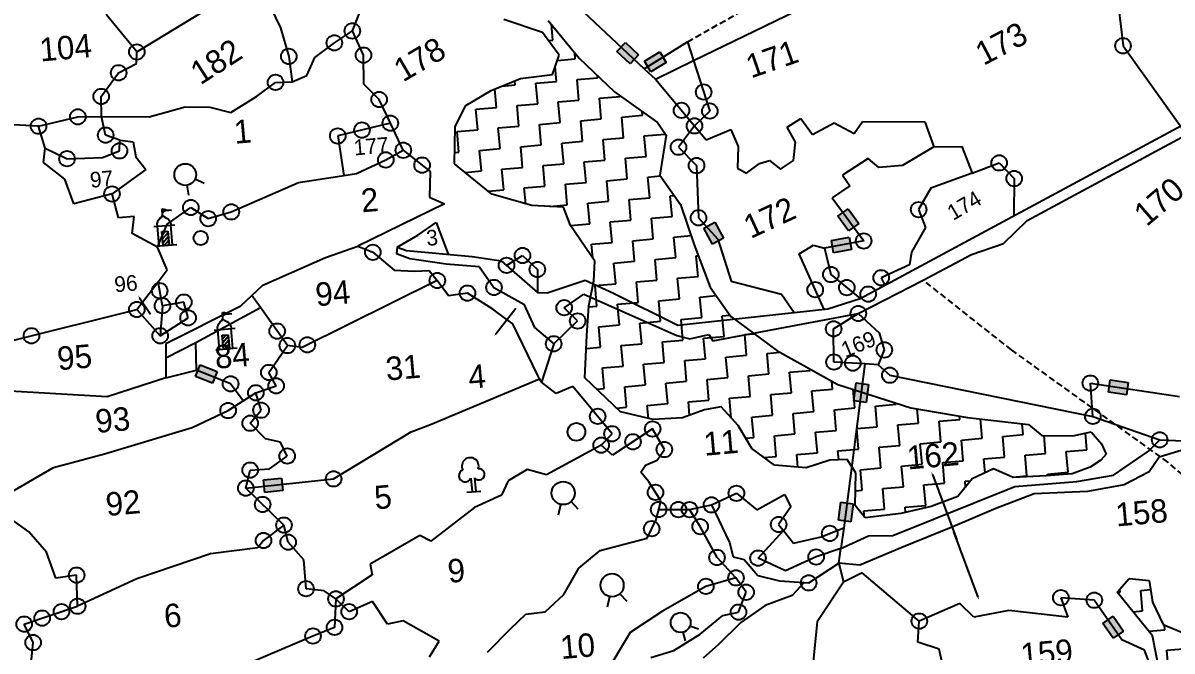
# Model space of a CAD drawing. Header units: metres. Extents: x 308560 to 311884, y 1910163 to 1912950.
# Drawn here: x 309306 to 310231, y 1911823 to 1912329 of the extents above; entities that cross this region are included whole.
import ezdxf

# ---------------------------------------------------------------- set-up
doc = ezdxf.new("R2010")
doc.units = ezdxf.units.M
doc.header["$MEASUREMENT"] = 0
doc.linetypes.add('DASHED', pattern=[0.75, 0.5, -0.25])
for name, color, linetype in [('LINE_FOOTPATH', 1, 'DASHED'), ('OFF', 1, 'Continuous'), ('POLY_HATCH', 12, 'Continuous'), ('POLY_PARCEL', 6, 'Continuous'), ('POLY_ROAD', 30, 'Continuous'), ('POLY_WATER', 4, 'Continuous'), ('TEXT_PARCEL', 7, 'Continuous')]:
    doc.layers.add(name, color=color, linetype=linetype)
doc.styles.add('TEXT_MAP', font='')
doc.styles.get('TEXT_MAP').set_extended_font_data('Kruti Dev 050')

msp = doc.modelspace()

# ---------------------------------------------------------------- hatches: boundary and pattern name
for points in [[(309794.76, 1912295.69), (309801.68, 1912303.04), (309791.06, 1912313.04), (309784.14, 1912305.69)], [(309823.98, 1912296.86), (309818.74, 1912305.48), (309806.28, 1912297.9), (309811.52, 1912289.28)], [(309970.68, 1912161.39), (309978.84, 1912167.33), (309970.26, 1912179.13), (309962.1, 1912173.19)], [(309861.07, 1912150.58), (309869.94, 1912155.39), (309863, 1912168.22), (309854.12, 1912163.41)], [(309973.02, 1912146.28), (309971.23, 1912156.21), (309956.87, 1912153.62), (309958.66, 1912143.69)], [(309458.5, 1912038.65), (309462.24, 1912048.02), (309448.7, 1912053.43), (309444.95, 1912044.05)], [(310194.33, 1912029.41), (310195.81, 1912039.39), (310181.38, 1912041.54), (310179.9, 1912031.55)], [(309974.94, 1912024.59), (309984.95, 1912023.31), (309986.79, 1912037.78), (309976.78, 1912039.06)], [(309515.19, 1911952.36), (309514.13, 1911962.39), (309499.62, 1911960.87), (309500.68, 1911950.83)], [(309962.49, 1911928.5), (309972.49, 1911927.15), (309974.45, 1911941.6), (309964.45, 1911942.96)], [(310183.72, 1911833.52), (310191.99, 1911839.3), (310183.63, 1911851.26), (310175.36, 1911845.48)]]:
    msp.add_hatch(color=256).paths.add_polyline_path(points)
at = {"linetype": 'Continuous'}
for points in [[(309420.25, 1912177.34), (309421.77, 1912177.73), (309423.49, 1912177.71), (309425.62, 1912177.98), (309421.21, 1912178.2), (309419.78, 1912178.84), (309418.05, 1912178.95), (309418.22, 1912176.46), (309418.52, 1912176.5)], [(309468.84, 1912094.01), (309470.35, 1912094.4), (309472.08, 1912094.38), (309474.2, 1912094.65), (309469.8, 1912094.87), (309468.36, 1912095.51), (309466.63, 1912095.62), (309466.81, 1912093.13), (309467.11, 1912093.17)]]:
    msp.add_hatch(color=256, dxfattribs=at).paths.add_polyline_path(points)

# ---------------------------------------------------------------- linework, layer by layer
for p, q in [((309784.14, 1912305.69), (309791.06, 1912313.04)), ((309791.06, 1912313.04), (309801.68, 1912303.04)), ((309794.76, 1912295.69), (309784.14, 1912305.69)), ((309801.68, 1912303.04), (309794.76, 1912295.69)), ((309806.28, 1912297.9), (309818.74, 1912305.48)), ((309818.74, 1912305.48), (309823.98, 1912296.86)), ((309811.52, 1912289.28), (309806.28, 1912297.9)), ((309823.98, 1912296.86), (309811.52, 1912289.28)), ((309439.67, 1912190.1), (309438.24, 1912197.98)), ((309451.88, 1912199.53), (309444.61, 1912202.91)), ((309962.1, 1912173.19), (309970.26, 1912179.13)), ((309970.26, 1912179.13), (309978.84, 1912167.33)), ((309970.68, 1912161.39), (309962.1, 1912173.19)), ((309854.12, 1912163.41), (309863, 1912168.22)), ((309861.07, 1912150.58), (309854.12, 1912163.41)), ((309863, 1912168.22), (309869.94, 1912155.39)), ((309978.84, 1912167.33), (309970.68, 1912161.39)), ((309869.94, 1912155.39), (309861.07, 1912150.58)), ((309956.87, 1912153.62), (309971.23, 1912156.21)), ((309958.66, 1912143.69), (309956.87, 1912153.62)), ((309971.23, 1912156.21), (309973.02, 1912146.28)), ((309973.02, 1912146.28), (309958.66, 1912143.69)), ((309444.95, 1912044.05), (309448.7, 1912053.43)), ((309448.7, 1912053.43), (309462.24, 1912048.02)), ((309458.5, 1912038.65), (309444.95, 1912044.05)), ((309462.24, 1912048.02), (309458.5, 1912038.65)), ((310179.9, 1912031.55), (310181.38, 1912041.54)), ((310181.38, 1912041.54), (310195.81, 1912039.39)), ((309974.94, 1912024.59), (309976.78, 1912039.06)), ((309976.78, 1912039.06), (309986.79, 1912037.78)), ((309986.79, 1912037.78), (309984.95, 1912023.31)), ((310194.33, 1912029.41), (310179.9, 1912031.55)), ((310195.81, 1912039.39), (310194.33, 1912029.41)), ((309984.95, 1912023.31), (309974.94, 1912024.59)), ((309499.62, 1911960.87), (309514.13, 1911962.39)), ((309500.68, 1911950.83), (309499.62, 1911960.87)), ((309514.13, 1911962.39), (309515.19, 1911952.36)), ((309666.58, 1911962.38), (309667.55, 1911951.29)), ((309669.52, 1911962.68), (309670.5, 1911951.55)), ((309515.19, 1911952.36), (309500.68, 1911950.83)), ((309663.38, 1911950.92), (309674.68, 1911951.92)), ((309737.29, 1911932.89), (309739.04, 1911941.23)), ((309753.11, 1911937.28), (309747.31, 1911943.53)), ((309962.49, 1911928.5), (309964.45, 1911942.96)), ((309964.45, 1911942.96), (309974.45, 1911941.6)), ((309974.45, 1911941.6), (309972.49, 1911927.15)), ((309972.49, 1911927.15), (309962.49, 1911928.5)), ((309776.63, 1911858.69), (309778.39, 1911867.03)), ((309792.46, 1911863.08), (309786.66, 1911869.33)), ((310175.36, 1911845.48), (310183.63, 1911851.26)), ((310183.63, 1911851.26), (310191.99, 1911839.3)), ((309839.36, 1911831.3), (309837.51, 1911838.37)), ((309849.82, 1911840.73), (309842.97, 1911843.3)), ((310183.72, 1911833.52), (310175.36, 1911845.48)), ((310191.99, 1911839.3), (310183.72, 1911833.52))]:
    msp.add_line(p, q)
for p, q in [((309418.42, 1912173.74), (309418.05, 1912178.95)), ((309418.05, 1912178.95), (309419.78, 1912178.84)), ((309419.78, 1912178.84), (309421.21, 1912178.2)), ((309414.11, 1912167), (309414.82, 1912169.64)), ((309414.82, 1912169.64), (309416.3, 1912171.41)), ((309416.3, 1912171.41), (309417.68, 1912172.39)), ((309417.68, 1912172.39), (309418.42, 1912173.74)), ((309418.52, 1912176.5), (309418.22, 1912176.46)), ((309418.42, 1912173.74), (309419.53, 1912172.89)), ((309420.25, 1912177.34), (309418.52, 1912176.5)), ((309419.53, 1912172.89), (309421.62, 1912171.62)), ((309421.77, 1912177.73), (309420.25, 1912177.34)), ((309421.21, 1912178.2), (309425.62, 1912177.98)), ((309421.62, 1912171.62), (309422.79, 1912171.03)), ((309423.49, 1912177.71), (309421.77, 1912177.73)), ((309422.79, 1912171.03), (309423.84, 1912169.84)), ((309425.62, 1912177.98), (309423.49, 1912177.71)), ((309423.84, 1912169.84), (309424.67, 1912168.28)), ((309411.29, 1912164.74), (309428.37, 1912166.25)), ((309414.28, 1912165.01), (309414.11, 1912167)), ((309415.68, 1912149.15), (309414.28, 1912165.01)), ((309417.85, 1912160.68), (309422.71, 1912161.11)), ((309418.84, 1912149.43), (309417.85, 1912160.68)), ((309418.09, 1912157.87), (309420.66, 1912160.93)), ((309422.71, 1912161.11), (309423.7, 1912149.85)), ((309424.67, 1912168.28), (309425.04, 1912165.95)), ((309426.44, 1912150.1), (309425.04, 1912165.95)), ((309418.37, 1912154.79), (309422.8, 1912160.08)), ((309418.64, 1912151.71), (309423.08, 1912157)), ((309419.64, 1912149.5), (309423.35, 1912153.92)), ((309412.69, 1912148.89), (309429.94, 1912150.4)), ((309422.72, 1912149.77), (309423.62, 1912150.84)), ((309467, 1912090.41), (309466.63, 1912095.62)), ((309466.63, 1912095.62), (309468.36, 1912095.51)), ((309468.36, 1912095.51), (309469.8, 1912094.87)), ((309462.69, 1912083.67), (309463.41, 1912086.31)), ((309463.41, 1912086.31), (309464.89, 1912088.07)), ((309464.89, 1912088.07), (309466.26, 1912089.06)), ((309466.26, 1912089.06), (309467, 1912090.41)), ((309467.11, 1912093.17), (309466.81, 1912093.13)), ((309467, 1912090.41), (309468.11, 1912089.56)), ((309468.84, 1912094.01), (309467.11, 1912093.17)), ((309468.11, 1912089.56), (309470.2, 1912088.29)), ((309470.35, 1912094.4), (309468.84, 1912094.01)), ((309469.8, 1912094.87), (309474.2, 1912094.65)), ((309470.2, 1912088.29), (309471.37, 1912087.7)), ((309472.08, 1912094.38), (309470.35, 1912094.4)), ((309471.37, 1912087.7), (309472.42, 1912086.5)), ((309474.2, 1912094.65), (309472.08, 1912094.38)), ((309472.42, 1912086.5), (309473.25, 1912084.94)), ((309459.88, 1912081.41), (309476.96, 1912082.92)), ((309462.87, 1912081.68), (309462.69, 1912083.67)), ((309464.26, 1912065.82), (309462.87, 1912081.68)), ((309466.43, 1912077.35), (309471.3, 1912077.78)), ((309467.42, 1912066.1), (309466.43, 1912077.35)), ((309466.68, 1912074.54), (309469.25, 1912077.6)), ((309471.3, 1912077.78), (309472.29, 1912066.52)), ((309473.25, 1912084.94), (309473.63, 1912082.62)), ((309475.02, 1912066.76), (309473.63, 1912082.62)), ((309466.95, 1912071.46), (309471.39, 1912076.75)), ((309467.22, 1912068.37), (309471.66, 1912073.67)), ((309468.23, 1912066.17), (309471.93, 1912070.59)), ((309461.28, 1912065.55), (309478.52, 1912067.07)), ((309471.31, 1912066.44), (309472.2, 1912067.51))]:
    msp.add_line(p, q, dxfattribs=at)
for points in [[(309399.95, 1912107.32), (309408.61, 1912094.3)], [(309686.67, 1912078.41), (309702.81, 1912099.24)], [(310038.15, 1911965.28), (310057.74, 1911912.77)], [(310075.01, 1911866.51), (310055.42, 1911919.01)]]:
    msp.add_lwpolyline(points)
for centre, radius in [((309571.19, 1912322.23), 6.24), ((309556.74, 1912312.64), 6.24), ((309397.69, 1912305.32), 6.24), ((309580.18, 1912302.74), 6.24), ((310191.64, 1912310.26), 6.24), ((309520.03, 1912301.72), 6.24), ((309383.03, 1912288.53), 6.24), ((309509.38, 1912280.8), 6.24), ((309369.02, 1912269.5), 6.24), ((309592.76, 1912267.05), 6.24), ((309854.07, 1912273.02), 6.24), ((309836.19, 1912258.28), 6.24), ((309858.98, 1912257.76), 6.24), ((309350.21, 1912253.1), 6.24), ((309601.83, 1912247.98), 6.24), ((309318.59, 1912245.56), 6.24), ((309372.57, 1912238.38), 6.24), ((309559.45, 1912237.71), 6.24), ((309578.93, 1912242.43), 6.24), ((309846.64, 1912245.79), 6.24), ((309833.82, 1912228.64), 6.24), ((309341.5, 1912219.38), 6.24), ((309383.74, 1912225.68), 6.24), ((309612.2, 1912226.19), 6.24), ((309598.11, 1912218.42), 6.24), ((309627.35, 1912214.24), 6.24), ((309848.33, 1912213.89), 6.24), ((310091.93, 1912216.02), 6.24), ((309436.67, 1912206.59), 8.76), ((310104.06, 1912203.42), 6.24), ((309377.76, 1912191.02), 6.24), ((309441.12, 1912180.12), 6.24), ((309473.71, 1912176.6), 6.24), ((310027.13, 1912178.43), 6.24), ((309455.15, 1912171.17), 6.24), ((309849.91, 1912171.85), 6.24), ((309449.14, 1912155.55), 5.74), ((309982.89, 1912153.18), 6.24), ((309587.69, 1912144.08), 6.24), ((309708.21, 1912141.51), 6.24), ((309695.36, 1912133.58), 6.24), ((309720.17, 1912130.23), 6.24), ((309639.58, 1912121.38), 6.24), ((309956.47, 1912126.15), 6.24), ((309996.97, 1912123.58), 6.24), ((309416.07, 1912113.15), 6.24), ((309663.85, 1912111.24), 6.24), ((309685.2, 1912115.77), 6.24), ((309943.87, 1912114), 6.24), ((309969.25, 1912115.68), 6.24), ((309986.53, 1912110.4), 6.24), ((309418.3, 1912101.09), 6.24), ((309435.56, 1912103.98), 6.24), ((309741.73, 1912099.51), 6.24), ((309397.67, 1912098.05), 6.24), ((309438.96, 1912091.35), 6.24), ((309978.54, 1912094.81), 6.24), ((309510.63, 1912080.64), 6.24), ((309752.59, 1912088.82), 6.24), ((309958.66, 1912082.48), 6.24), ((309312.83, 1912076.9), 6.24), ((309416.47, 1912076.9), 6.24), ((309518.87, 1912069.05), 6.24), ((309534.94, 1912069.62), 6.24), ((309733.32, 1912070.44), 6.24), ((309999.49, 1912065.51), 6.24), ((309958.92, 1912055.79), 6.24), ((309974.14, 1912054.86), 6.24), ((309503.95, 1912047.38), 6.24), ((310003.92, 1912045.16), 6.24), ((309473.17, 1912038.22), 6.24), ((309509.85, 1912036.63), 6.24), ((310165.39, 1912038.82), 6.24), ((309493.51, 1912031.04), 6.24), ((309471.16, 1912016.7), 6.24), ((309497.72, 1912016.99), 6.24), ((309488.94, 1912006.53), 6.24), ((309768.72, 1912012.05), 6.24), ((310167.38, 1912012.03), 6.24), ((309751.59, 1911999.59), 7.13), ((309780.29, 1911998.02), 6.24), ((309812.96, 1912001.88), 6.24), ((309771.52, 1911988.87), 6.24), ((309797.11, 1911991.59), 6.24), ((310221.21, 1911993.15), 6.24), ((309518.78, 1911980.1), 6.24), ((309822.43, 1911985.35), 6.24), ((309488.9, 1911968.78), 6.24), ((309556.11, 1911961.74), 6.24), ((309485.39, 1911954.3), 6.24), ((309740.96, 1911950.35), 9.32), ((309815.22, 1911950.88), 6.24), ((309880.4, 1911950.15), 6.24), ((309498.96, 1911941.17), 6.24), ((309817.82, 1911937.11), 6.24), ((309833.71, 1911937.02), 6.24), ((309842.67, 1911936.97), 6.24), ((309860.3, 1911940.8), 6.24), ((309516.15, 1911924.53), 6.24), ((309851.21, 1911923.32), 6.24), ((309914.37, 1911925.03), 6.24), ((309812.18, 1911921.66), 6.24), ((309955.54, 1911917.85), 6.24), ((309499.7, 1911912.16), 6.24), ((309519.54, 1911910.8), 6.24), ((309864.78, 1911898.5), 6.24), ((309897.83, 1911897.95), 6.24), ((309944.59, 1911898.92), 6.24), ((309349.2, 1911884.29), 6.24), ((309780.31, 1911876.16), 9.32), ((309880.02, 1911882.04), 6.24), ((309938.59, 1911878.04), 6.24), ((309533.92, 1911873.33), 6.24), ((309855.83, 1911875.21), 6.24), ((309888.25, 1911870.5), 6.24), ((309350.02, 1911859.26), 6.24), ((309558, 1911865.17), 6.24), ((310141.62, 1911866.14), 6.24), ((310168.5, 1911864.09), 6.24), ((309321.45, 1911849.67), 6.24), ((309337.05, 1911854.91), 6.24), ((309568.61, 1911854.84), 6.24), ((309882.12, 1911854.49), 6.24), ((309307.04, 1911844.84), 6.24), ((309556.85, 1911842.25), 6.24), ((309835.49, 1911846.11), 7.99), ((310027.63, 1911847.27), 6.24), ((309539.5, 1911835.25), 6.24), ((309314.19, 1911830.02), 6.24)]:
    msp.add_circle(centre, radius)
for centre, radius, start, end in [((309666.15, 1911972.06), 6.76, 340.60344, 207.12064), ((309661.97, 1911964.33), 5, 111.52296, 337.05408), ((309673.16, 1911965.35), 4.51, 216.32109, 98.10735)]:
    msp.add_arc(centre, radius, start, end)
for points in [[(309399.6, 1912107.09), (309398.56, 1912109.4), (309400.29, 1912107.55)], [(309687, 1912078.15), (309685.14, 1912076.43), (309686.34, 1912078.67)], [(310037.76, 1911965.13), (310037.28, 1911967.62), (310038.54, 1911965.42)], [(310075.4, 1911866.65), (310075.88, 1911864.16), (310074.62, 1911866.36)]]:
    msp.add_solid(points)
at = {"layer": 'LINE_FOOTPATH', "ltscale": 10}
for p, q in [((309841.02, 1912313.52), (309912.12, 1912353.58)), ((310101.78, 1912065.62), (310030.86, 1912121.62)), ((310227.83, 1911975.15), (310101.78, 1912065.62)), ((310273.97, 1911935.89), (310227.83, 1911975.15))]:
    msp.add_line(p, q, dxfattribs=at)
at = {"layer": 'OFF'}
msp.add_line((309397.69, 1912305.32), (309480.05, 1912355.51), dxfattribs=at)
at = {"layer": 'POLY_HATCH'}
for p, q in [((309724.21, 1912320.94), (309693.29, 1912331.42)), ((309728.94, 1912330.74), (309753.8, 1912300.41)), ((309737.64, 1912302.66), (309724.21, 1912320.94)), ((309732.21, 1912287.29), (309737.64, 1912302.66)), ((309753.8, 1912300.41), (309782.16, 1912273.2)), ((309683.01, 1912274.16), (309706.69, 1912284)), ((309706.69, 1912284), (309732.21, 1912287.29)), ((309662.46, 1912262.09), (309683.01, 1912274.16)), ((309782.16, 1912273.2), (309816.92, 1912248.45)), ((309654.08, 1912245.22), (309662.46, 1912262.09)), ((309653.57, 1912215.22), (309654.08, 1912245.22)), ((309816.92, 1912248.45), (309823.96, 1912238.23)), ((309823.96, 1912238.23), (309818.75, 1912206.19)), ((309683.63, 1912190.84), (309653.57, 1912215.22)), ((309818.75, 1912206.19), (309835.46, 1912182.67)), ((309715.69, 1912181.72), (309683.63, 1912190.84)), ((309741.2, 1912180.4), (309715.69, 1912181.72)), ((309746.91, 1912165.61), (309741.2, 1912180.4)), ((309835.46, 1912182.67), (309846.35, 1912150.16)), ((309766.43, 1912136.95), (309746.91, 1912165.61)), ((309846.35, 1912150.16), (309859.27, 1912115.95)), ((309765.6, 1912121.11), (309766.43, 1912136.95)), ((309761.7, 1912100.97), (309765.6, 1912121.11)), ((309859.27, 1912115.95), (309875.98, 1912092.43)), ((309760.01, 1912077.25), (309761.7, 1912100.97)), ((309875.98, 1912092.43), (309912.86, 1912065.04)), ((309758.29, 1912043.16), (309760.01, 1912077.25)), ((309912.86, 1912065.04), (309962, 1912037.78)), ((309786.96, 1912015.78), (309758.29, 1912043.16)), ((309962, 1912037.78), (310020.8, 1912018.91)), ((309813.32, 1912009.51), (309786.96, 1912015.78)), ((309854.6, 1912017.34), (309836.9, 1912010.96)), ((309868, 1912019.82), (309854.6, 1912017.34)), ((309881.74, 1912004.64), (309868, 1912019.82)), ((310020.8, 1912018.91), (310066.34, 1912011.14)), ((309836.9, 1912010.96), (309813.32, 1912009.51)), ((309892.81, 1911986.13), (309881.74, 1912004.64)), ((310066.34, 1912011.14), (310115.46, 1912005.56)), ((310115.46, 1912005.56), (310126.16, 1911996.6)), ((310126.16, 1911996.6), (310151.2, 1911996.45)), ((310151.2, 1911996.45), (310166.04, 1911999.51)), ((310166.04, 1911999.51), (310174.44, 1911989.87)), ((309910.97, 1911972.86), (309892.81, 1911986.13)), ((310174.44, 1911989.87), (310178, 1911981.7)), ((309955.53, 1911976.78), (309936.55, 1911970.71)), ((309969.54, 1911977.38), (309955.53, 1911976.78)), ((309976.59, 1911966.48), (309969.54, 1911977.38)), ((310173.77, 1911976.71), (310165.24, 1911971.14)), ((310178, 1911981.7), (310173.77, 1911976.71)), ((309936.55, 1911970.71), (309910.97, 1911972.86)), ((309976.06, 1911940.43), (309976.59, 1911966.48)), ((310087.31, 1911969.73), (310070.17, 1911961.73)), ((310103.22, 1911962.96), (310087.31, 1911969.73)), ((310165.24, 1911971.14), (310150.81, 1911965.89)), ((310070.17, 1911961.73), (310058.62, 1911947.51)), ((310129.76, 1911964.25), (310103.22, 1911962.96)), ((310150.81, 1911965.89), (310129.76, 1911964.25)), ((310058.62, 1911947.51), (310037.29, 1911939.56)), ((309983.97, 1911930.26), (309976.06, 1911940.43)), ((310037.29, 1911939.56), (310012.82, 1911933.85)), ((310012.82, 1911933.85), (309983.97, 1911930.26)), ((310186.91, 1911870.54), (310196.62, 1911881.53)), ((310196.62, 1911881.53), (310212.64, 1911880.08)), ((310212.64, 1911880.08), (310215.5, 1911862.39)), ((310215.42, 1911835.5), (310186.91, 1911870.54)), ((310215.5, 1911862.39), (310224.09, 1911844.68)), ((310224.09, 1911844.68), (310242.77, 1911836.71)), ((310222.22, 1911801.21), (310215.42, 1911835.5))]:
    msp.add_line(p, q, dxfattribs=at)
at = {"layer": 'POLY_HATCH', "linetype": 'Continuous', "ltscale": 10}
for p, q in [((309732.6, 1912314.8), (309731.47, 1912327.65)), ((309728.96, 1912314.48), (309732.6, 1912314.8)), ((309736.14, 1912298.41), (309750.64, 1912299.68)), ((309750.64, 1912299.68), (309750.19, 1912304.81)), ((309735.52, 1912281.65), (309734.46, 1912293.67)), ((309702.37, 1912278.73), (309702.07, 1912282.08)), ((309718.95, 1912280.19), (309735.52, 1912281.65)), ((309752.1, 1912283.11), (309768.67, 1912284.57)), ((309753.56, 1912266.53), (309752.1, 1912283.11)), ((309768.67, 1912284.57), (309768.52, 1912286.28)), ((309687.25, 1912260.69), (309685.96, 1912275.39)), ((309691.76, 1912277.8), (309702.37, 1912278.73)), ((309720.4, 1912263.61), (309718.95, 1912280.19)), ((309703.83, 1912262.15), (309720.4, 1912263.61)), ((309705.29, 1912245.58), (309703.83, 1912262.15)), ((309736.98, 1912265.07), (309753.56, 1912266.53)), ((309738.44, 1912248.5), (309736.98, 1912265.07)), ((309770.13, 1912267.99), (309786.71, 1912269.45)), ((309771.59, 1912251.41), (309770.13, 1912267.99)), ((309786.71, 1912269.45), (309786.66, 1912270)), ((309670.68, 1912259.24), (309687.25, 1912260.69)), ((309672.14, 1912242.66), (309670.68, 1912259.24)), ((309788.17, 1912252.87), (309804.74, 1912254.33)), ((309789.63, 1912236.3), (309788.17, 1912252.87)), ((309804.74, 1912254.33), (309804.48, 1912257.31)), ((309688.71, 1912244.12), (309705.29, 1912245.58)), ((309690.17, 1912227.54), (309688.71, 1912244.12)), ((309721.86, 1912247.04), (309738.44, 1912248.5)), ((309723.32, 1912230.46), (309721.86, 1912247.04)), ((309755.02, 1912249.95), (309771.59, 1912251.41)), ((309756.47, 1912233.38), (309755.02, 1912249.95)), ((309655.56, 1912241.2), (309672.14, 1912242.66)), ((309657.02, 1912224.62), (309655.56, 1912241.2)), ((309773.05, 1912234.84), (309789.63, 1912236.3)), ((309774.51, 1912218.26), (309773.05, 1912234.84)), ((309806.2, 1912237.76), (309822.78, 1912239.21)), ((309807.66, 1912221.18), (309806.2, 1912237.76)), ((309822.78, 1912239.21), (309822.71, 1912240.05)), ((309673.59, 1912226.08), (309690.17, 1912227.54)), ((309675.05, 1912209.51), (309673.59, 1912226.08)), ((309706.75, 1912229), (309723.32, 1912230.46)), ((309708.21, 1912212.43), (309706.75, 1912229)), ((309739.9, 1912231.92), (309756.47, 1912233.38)), ((309741.36, 1912215.34), (309739.9, 1912231.92)), ((309653.73, 1912224.33), (309657.02, 1912224.62)), ((309757.93, 1912216.8), (309774.51, 1912218.26)), ((309759.39, 1912200.23), (309757.93, 1912216.8)), ((309791.09, 1912219.72), (309807.66, 1912221.18)), ((309792.54, 1912203.14), (309791.09, 1912219.72)), ((309662.02, 1912208.36), (309675.05, 1912209.51)), ((309691.63, 1912210.97), (309708.21, 1912212.43)), ((309693.09, 1912194.39), (309691.63, 1912210.97)), ((309724.78, 1912213.88), (309741.36, 1912215.34)), ((309726.24, 1912197.31), (309724.78, 1912213.88)), ((309709.66, 1912195.85), (309726.24, 1912197.31)), ((309742.82, 1912198.77), (309759.39, 1912200.23)), ((309744.28, 1912182.19), (309742.82, 1912198.77)), ((309775.97, 1912201.69), (309792.54, 1912203.14)), ((309777.43, 1912185.11), (309775.97, 1912201.69)), ((309809.12, 1912204.6), (309819.24, 1912205.49)), ((309810.58, 1912188.03), (309809.12, 1912204.6)), ((309680.6, 1912193.29), (309693.09, 1912194.39)), ((309710.79, 1912183.11), (309709.66, 1912195.85)), ((309794, 1912186.57), (309810.58, 1912188.03)), ((309827.16, 1912189.49), (309830.41, 1912189.77)), ((309828.61, 1912172.91), (309827.16, 1912189.49)), ((309730.31, 1912180.96), (309744.28, 1912182.19)), ((309760.85, 1912183.65), (309777.43, 1912185.11)), ((309762.31, 1912167.07), (309760.85, 1912183.65)), ((309795.46, 1912169.99), (309794, 1912186.57)), ((309778.89, 1912168.53), (309795.46, 1912169.99)), ((309812.04, 1912171.45), (309828.61, 1912172.91)), ((309813.5, 1912154.87), (309812.04, 1912171.45)), ((309746.87, 1912165.72), (309762.31, 1912167.07)), ((309780.35, 1912151.96), (309778.89, 1912168.53)), ((309763.77, 1912150.5), (309780.35, 1912151.96)), ((309796.92, 1912153.42), (309813.5, 1912154.87)), ((309798.38, 1912136.84), (309796.92, 1912153.42)), ((309830.07, 1912156.33), (309843.87, 1912157.55)), ((309831.53, 1912139.76), (309830.07, 1912156.33)), ((309764.74, 1912139.42), (309763.77, 1912150.5)), ((309781.8, 1912135.38), (309798.38, 1912136.84)), ((309783.26, 1912118.8), (309781.8, 1912135.38)), ((309814.96, 1912138.3), (309831.53, 1912139.76)), ((309816.42, 1912121.72), (309814.96, 1912138.3)), ((309848.11, 1912141.22), (309849.67, 1912141.35)), ((309849.57, 1912124.64), (309848.11, 1912141.22)), ((309832.99, 1912123.18), (309849.57, 1912124.64)), ((309766.69, 1912117.35), (309783.26, 1912118.8)), ((309768.15, 1912100.77), (309766.69, 1912117.35)), ((309799.84, 1912120.26), (309816.42, 1912121.72)), ((309801.3, 1912103.69), (309799.84, 1912120.26)), ((309834.45, 1912106.61), (309832.99, 1912123.18)), ((309817.87, 1912105.15), (309834.45, 1912106.61)), ((309819.33, 1912088.57), (309817.87, 1912105.15)), ((309851.03, 1912108.06), (309864.06, 1912109.21)), ((309852.49, 1912091.49), (309851.03, 1912108.06)), ((309761.65, 1912100.2), (309768.15, 1912100.77)), ((309784.72, 1912102.23), (309801.3, 1912103.69)), ((309786.18, 1912085.65), (309784.72, 1912102.23)), ((309802.76, 1912087.11), (309819.33, 1912088.57)), ((309804.22, 1912070.54), (309802.76, 1912087.11)), ((309835.91, 1912090.03), (309852.49, 1912091.49)), ((309837.37, 1912073.45), (309835.91, 1912090.03)), ((309869.06, 1912092.95), (309875.23, 1912093.49)), ((309870.52, 1912076.37), (309869.06, 1912092.95)), ((309769.61, 1912084.19), (309786.18, 1912085.65)), ((309771.06, 1912067.62), (309769.61, 1912084.19)), ((309887.1, 1912077.83), (309894.73, 1912078.5)), ((309888.56, 1912061.25), (309887.1, 1912077.83)), ((309787.64, 1912069.08), (309804.22, 1912070.54)), ((309789.1, 1912052.5), (309787.64, 1912069.08)), ((309820.79, 1912071.99), (309837.37, 1912073.45)), ((309822.25, 1912055.42), (309820.79, 1912071.99)), ((309853.94, 1912074.91), (309870.52, 1912076.37)), ((309855.4, 1912058.34), (309853.94, 1912074.91)), ((309759.48, 1912066.6), (309771.06, 1912067.62)), ((309871.98, 1912059.8), (309888.56, 1912061.25)), ((309873.44, 1912043.22), (309871.98, 1912059.8)), ((309905.13, 1912062.71), (309915.42, 1912063.62)), ((309906.59, 1912046.14), (309905.13, 1912062.71)), ((309772.52, 1912051.04), (309789.1, 1912052.5)), ((309773.98, 1912034.47), (309772.52, 1912051.04)), ((309805.68, 1912053.96), (309822.25, 1912055.42)), ((309807.13, 1912037.38), (309805.68, 1912053.96)), ((309838.83, 1912056.88), (309855.4, 1912058.34)), ((309840.29, 1912040.3), (309838.83, 1912056.88)), ((309939.74, 1912049.05), (309939.64, 1912050.18)), ((309823.71, 1912038.84), (309840.29, 1912040.3)), ((309856.86, 1912041.76), (309873.44, 1912043.22)), ((309858.32, 1912025.18), (309856.86, 1912041.76)), ((309890.01, 1912044.68), (309906.59, 1912046.14)), ((309891.47, 1912028.1), (309890.01, 1912044.68)), ((309923.17, 1912047.6), (309939.74, 1912049.05)), ((309924.63, 1912031.02), (309923.17, 1912047.6)), ((309957.78, 1912033.94), (309957.21, 1912040.44)), ((309767.95, 1912033.93), (309773.98, 1912034.47)), ((309790.56, 1912035.92), (309807.13, 1912037.38)), ((309792.02, 1912019.35), (309790.56, 1912035.92)), ((309825.17, 1912022.27), (309823.71, 1912038.84)), ((309908.05, 1912029.56), (309924.63, 1912031.02)), ((309941.2, 1912032.48), (309957.78, 1912033.94)), ((309942.66, 1912015.9), (309941.2, 1912032.48)), ((309975.81, 1912018.82), (309974.5, 1912033.77)), ((309808.59, 1912020.81), (309825.17, 1912022.27)), ((309841.75, 1912023.73), (309858.32, 1912025.18)), ((309842.69, 1912013.04), (309841.75, 1912023.73)), ((309874.9, 1912026.64), (309891.47, 1912028.1)), ((309876.31, 1912010.64), (309874.9, 1912026.64)), ((309909.51, 1912012.98), (309908.05, 1912029.56)), ((309992.39, 1912020.28), (310008.97, 1912021.74)), ((310008.97, 1912021.74), (310008.88, 1912022.74)), ((309783.96, 1912018.64), (309792.02, 1912019.35)), ((309809.51, 1912010.42), (309808.59, 1912020.81)), ((309892.93, 1912011.53), (309909.51, 1912012.98)), ((309926.08, 1912014.44), (309942.66, 1912015.9)), ((309927.54, 1911997.87), (309926.08, 1912014.44)), ((309959.24, 1912017.36), (309975.81, 1912018.82)), ((309960.7, 1912000.79), (309959.24, 1912017.36)), ((309993.85, 1912003.7), (309992.39, 1912020.28)), ((310027, 1912006.62), (310026, 1912018.03)), ((310060.15, 1912009.54), (310059.92, 1912012.23)), ((309894.39, 1911994.95), (309892.93, 1912011.53)), ((309977.27, 1912002.24), (309993.85, 1912003.7)), ((310010.42, 1912005.16), (310027, 1912006.62)), ((310011.88, 1911988.59), (310010.42, 1912005.16)), ((310043.58, 1912008.08), (310060.15, 1912009.54)), ((310045.04, 1911991.5), (310043.58, 1912008.08)), ((310078.19, 1911994.42), (310076.82, 1912009.95)), ((310111.34, 1911997.34), (310110.57, 1912006.12)), ((309887.88, 1911994.38), (309894.39, 1911994.95)), ((309910.97, 1911996.41), (309927.54, 1911997.87)), ((309912.43, 1911979.83), (309910.97, 1911996.41)), ((309944.12, 1911999.33), (309960.7, 1912000.79)), ((309945.58, 1911982.75), (309944.12, 1911999.33)), ((309978.73, 1911985.67), (309977.27, 1912002.24)), ((310061.61, 1911992.96), (310078.19, 1911994.42)), ((310094.76, 1911995.88), (310111.34, 1911997.34)), ((310096.22, 1911979.31), (310094.76, 1911995.88)), ((310129.37, 1911982.22), (310128.11, 1911996.59)), ((310162.53, 1911985.14), (310161.35, 1911998.54)), ((309962.15, 1911984.21), (309978.73, 1911985.67)), ((309995.31, 1911987.13), (310011.88, 1911988.59)), ((309996.77, 1911970.55), (309995.31, 1911987.13)), ((310028.46, 1911990.05), (310045.04, 1911991.5)), ((310029.92, 1911973.47), (310028.46, 1911990.05)), ((310063.07, 1911976.39), (310061.61, 1911992.96)), ((310145.95, 1911983.68), (310162.53, 1911985.14)), ((309902.61, 1911978.97), (309912.43, 1911979.83)), ((309929, 1911981.29), (309945.58, 1911982.75)), ((309929.88, 1911971.27), (309929, 1911981.29)), ((309962.78, 1911977.09), (309962.15, 1911984.21)), ((310046.49, 1911974.93), (310063.07, 1911976.39)), ((310079.65, 1911977.85), (310096.22, 1911979.31)), ((310080.64, 1911966.62), (310079.65, 1911977.85)), ((310112.8, 1911980.76), (310129.37, 1911982.22)), ((310114.26, 1911964.19), (310112.8, 1911980.76)), ((310147.41, 1911967.11), (310145.95, 1911983.68)), ((309980.19, 1911969.09), (309996.77, 1911970.55)), ((309981.65, 1911952.52), (309980.19, 1911969.09)), ((310013.34, 1911972.01), (310029.92, 1911973.47)), ((310014.8, 1911955.43), (310013.34, 1911972.01)), ((310047.95, 1911958.35), (310046.49, 1911974.93)), ((310130.83, 1911965.65), (310147.41, 1911967.11)), ((310031.38, 1911956.89), (310047.95, 1911958.35)), ((310032.84, 1911940.32), (310031.38, 1911956.89)), ((310064.53, 1911959.81), (310068.93, 1911960.2)), ((310064.93, 1911955.27), (310064.53, 1911959.81)), ((310102.72, 1911963.17), (310114.26, 1911964.19)), ((310130.95, 1911964.34), (310130.83, 1911965.65)), ((309976.29, 1911952.05), (309981.65, 1911952.52)), ((309998.23, 1911953.98), (310014.8, 1911955.43)), ((309999.68, 1911937.4), (309998.23, 1911953.98)), ((310016.26, 1911938.86), (310032.84, 1911940.32)), ((310016.62, 1911934.73), (310016.26, 1911938.86)), ((309983.11, 1911935.94), (309999.68, 1911937.4)), ((309983.56, 1911930.78), (309983.11, 1911935.94)), ((310187.05, 1911870.37), (310189.32, 1911870.57)), ((310189.32, 1911870.57), (310189.1, 1911873.02)), ((310205.89, 1911872.03), (310213.83, 1911872.72)), ((310207.35, 1911855.45), (310205.89, 1911872.03)), ((310199.73, 1911854.78), (310207.35, 1911855.45)), ((310212.42, 1911839.19), (310225.39, 1911840.33)), ((310225.39, 1911840.33), (310225.04, 1911844.28)), ((310226.84, 1911823.76), (310243.42, 1911825.22)), ((310228.3, 1911807.18), (310226.84, 1911823.76))]:
    msp.add_line(p, q, dxfattribs=at)
at = {"layer": 'POLY_PARCEL'}
for p, q in [((309571.19, 1912322.23), (309614.07, 1912429.66)), ((309845.91, 1912298.36), (310103.23, 1912423.32)), ((309726.48, 1912366.93), (309806.22, 1912291.83)), ((309497.25, 1912357.97), (309513.48, 1912324.63)), ((310188.07, 1912341.3), (310191.64, 1912310.26)), ((309397.69, 1912305.32), (309373.12, 1912335.39)), ((309513.48, 1912324.63), (309520.03, 1912301.72)), ((309556.74, 1912312.64), (309571.19, 1912322.23)), ((309580.18, 1912302.74), (309571.19, 1912322.23)), ((309541, 1912300.83), (309556.74, 1912312.64)), ((309806.22, 1912291.83), (309841.02, 1912313.52)), ((309841.02, 1912313.52), (309845.91, 1912298.36)), ((310191.64, 1912310.26), (310252.38, 1912225.46)), ((309397.45, 1912296.03), (309397.69, 1912305.32)), ((309520.03, 1912301.72), (309522.67, 1912281.3)), ((309534.58, 1912286.25), (309541, 1912300.83)), ((309580.42, 1912279.49), (309580.18, 1912302.74)), ((309383.03, 1912288.53), (309397.45, 1912296.03)), ((309806.22, 1912291.83), (309815.15, 1912283.42)), ((309815.15, 1912283.42), (309845.91, 1912298.36)), ((309845.91, 1912298.36), (309858.98, 1912257.76)), ((309369.02, 1912269.5), (309383.03, 1912288.53)), ((309493.95, 1912269.5), (309509.38, 1912280.8)), ((309509.38, 1912280.8), (309522.67, 1912281.3)), ((309522.67, 1912281.3), (309534.58, 1912286.25)), ((309815.15, 1912283.42), (309846.64, 1912245.79)), ((309592.76, 1912267.05), (309580.42, 1912279.49)), ((309369.38, 1912253.27), (309369.02, 1912269.5)), ((309473.24, 1912256.45), (309493.95, 1912269.5)), ((309601.83, 1912247.98), (309592.76, 1912267.05)), ((309318.59, 1912245.56), (309350.21, 1912253.1)), ((309350.21, 1912253.1), (309369.38, 1912253.27)), ((309372.57, 1912238.38), (309369.38, 1912253.27)), ((309369.38, 1912253.27), (309407.7, 1912253.13)), ((309407.7, 1912253.13), (309436.61, 1912261.23)), ((309436.61, 1912261.23), (309456.44, 1912260.78)), ((309456.44, 1912260.78), (309473.24, 1912256.45)), ((309858.98, 1912257.76), (309846.64, 1912245.79)), ((309318.59, 1912245.56), (309293.05, 1912246.81)), ((309323.95, 1912227.94), (309318.59, 1912245.56)), ((309601.83, 1912247.98), (309559.45, 1912237.71)), ((309612.2, 1912226.19), (309601.83, 1912247.98)), ((309846.64, 1912245.79), (309833.82, 1912228.64)), ((309846.64, 1912245.79), (309856.03, 1912234.56)), ((309921.28, 1912244.8), (309932.14, 1912251.82)), ((309927.98, 1912232.59), (309921.28, 1912244.8)), ((309932.14, 1912251.82), (309941.59, 1912238.95)), ((309941.59, 1912238.95), (309958.99, 1912248.34)), ((309958.99, 1912248.34), (309975.28, 1912239.67)), ((309975.28, 1912239.67), (309981.84, 1912249.46)), ((309981.84, 1912249.46), (310032.04, 1912249.16)), ((310032.04, 1912249.16), (310039.45, 1912228.92)), ((309384.04, 1912234.37), (309372.57, 1912238.38)), ((309383.74, 1912225.68), (309384.04, 1912234.37)), ((309384.04, 1912234.37), (309394.75, 1912232.86)), ((309559.45, 1912237.71), (309564.28, 1912205.8)), ((309856.03, 1912234.56), (309875.78, 1912242.82)), ((309875.78, 1912242.82), (309881.7, 1912229.19)), ((309322.68, 1912216.43), (309323.95, 1912227.94)), ((309323.95, 1912227.94), (309341.5, 1912219.38)), ((309370.05, 1912220.37), (309383.74, 1912225.68)), ((309394.75, 1912232.86), (309397.02, 1912220.9)), ((309598.11, 1912218.42), (309612.2, 1912226.19)), ((309612.2, 1912226.19), (309633.95, 1912209.04)), ((309833.82, 1912228.64), (309848.33, 1912213.89)), ((309881.7, 1912229.19), (309881.2, 1912211.85)), ((309926.35, 1912217.84), (309927.98, 1912232.59)), ((310039.45, 1912228.92), (310014, 1912213.88)), ((310039.45, 1912228.92), (310061.77, 1912229.3)), ((310061.77, 1912229.3), (310070.32, 1912207.73)), ((309339.86, 1912202.89), (309322.68, 1912216.43)), ((309341.5, 1912219.38), (309370.05, 1912220.37)), ((309397.02, 1912220.9), (309405.07, 1912210.81)), ((309574.56, 1912207.37), (309598.11, 1912218.42)), ((309898.87, 1912215.65), (309906.99, 1912217.93)), ((309906.99, 1912217.93), (309915.94, 1912210.86)), ((309915.94, 1912210.86), (309926.35, 1912217.84)), ((309986.5, 1912219.54), (309965.84, 1912206.27)), ((309995, 1912212.43), (309986.5, 1912219.54)), ((310070.32, 1912207.73), (310091.93, 1912216.02)), ((310091.93, 1912216.02), (310104.06, 1912203.42)), ((309405.07, 1912210.81), (309377.76, 1912191.02)), ((309564.28, 1912205.8), (309574.56, 1912207.37)), ((309633.95, 1912209.04), (309633.34, 1912188.31)), ((309848.33, 1912213.89), (309849.91, 1912171.85)), ((309881.2, 1912211.85), (309888.54, 1912207.77)), ((309888.54, 1912207.77), (309898.87, 1912215.65)), ((310014, 1912213.88), (309995, 1912212.43)), ((310070.32, 1912207.73), (310036.92, 1912195.63)), ((309346.94, 1912182.98), (309339.86, 1912202.89)), ((309473.71, 1912176.6), (309527.98, 1912200.23)), ((309527.98, 1912200.23), (309564.28, 1912205.8)), ((309971.78, 1912197.58), (309957.55, 1912188.02)), ((309965.84, 1912206.27), (309971.78, 1912197.58)), ((310104.06, 1912203.42), (310103.87, 1912173.51)), ((309377.76, 1912191.02), (309346.94, 1912182.98)), ((309382.81, 1912171.7), (309377.76, 1912191.02)), ((309633.34, 1912188.31), (309645.35, 1912183.18)), ((309957.55, 1912188.02), (309982.89, 1912153.18)), ((310036.92, 1912195.63), (310027.13, 1912178.43)), ((309422.2, 1912166.6), (309441.12, 1912180.12)), ((309441.12, 1912180.12), (309455.15, 1912171.17)), ((309645.35, 1912183.18), (309575.57, 1912149.14)), ((309395.5, 1912172.81), (309382.81, 1912171.7)), ((309393.95, 1912159.3), (309395.5, 1912172.81)), ((309455.15, 1912171.17), (309473.71, 1912176.6)), ((309849.91, 1912171.85), (309865.35, 1912154.6)), ((310027.13, 1912178.43), (310032.65, 1912164.04)), ((309414.41, 1912148.33), (309422.2, 1912166.6)), ((309623.82, 1912157.87), (309638.77, 1912168)), ((309638.77, 1912168), (309648.36, 1912142.45)), ((310032.65, 1912164.04), (310021.24, 1912144.05)), ((309414.41, 1912148.33), (309393.95, 1912159.3)), ((309607.23, 1912148.3), (309623.82, 1912157.87)), ((309865.35, 1912154.6), (309876.1, 1912120.91)), ((309982.89, 1912153.18), (309951.22, 1912147.48)), ((309422.13, 1912129.85), (309414.41, 1912148.33)), ((309549.65, 1912139.95), (309575.57, 1912149.14)), ((309575.57, 1912149.14), (309587.69, 1912144.08)), ((309587.69, 1912144.08), (309605, 1912129.6)), ((309931.01, 1912142.83), (309942.46, 1912149.72)), ((309950.93, 1912098.17), (309931.01, 1912142.83)), ((309942.46, 1912149.72), (309951.22, 1912147.48)), ((309951.22, 1912147.48), (309956.47, 1912126.15)), ((310021.24, 1912144.05), (310019.87, 1912133.97)), ((309499.17, 1912117.52), (309549.65, 1912139.95)), ((309695.36, 1912133.58), (309708.21, 1912141.51)), ((309708.21, 1912141.51), (309720.17, 1912130.23)), ((310019.87, 1912133.97), (309996.97, 1912123.58)), ((309414.75, 1912120.26), (309422.13, 1912129.85)), ((309605, 1912129.6), (309621.11, 1912128.84)), ((309621.11, 1912128.84), (309633.14, 1912129.31)), ((309633.14, 1912129.31), (309639.58, 1912121.38)), ((309720.17, 1912130.23), (309720.24, 1912111.64)), ((309956.47, 1912126.15), (309979.99, 1912106.88)), ((309996.97, 1912123.58), (309999.88, 1912117.58)), ((309397.67, 1912098.05), (309414.75, 1912120.26)), ((309418.3, 1912101.09), (309414.75, 1912120.26)), ((309490.18, 1912109.41), (309499.17, 1912117.52)), ((309639.58, 1912121.38), (309530.69, 1912067.52)), ((309648.62, 1912108.92), (309639.58, 1912121.38)), ((309876.1, 1912120.91), (309916.68, 1912110.34)), ((309490.18, 1912109.41), (309480.94, 1912100.48)), ((309497.13, 1912099.63), (309490.18, 1912109.41)), ((309663.85, 1912111.24), (309648.62, 1912108.92)), ((309684.32, 1912098.41), (309663.85, 1912111.24)), ((309916.68, 1912110.34), (309926.94, 1912095.58)), ((309297.62, 1912073.11), (309397.67, 1912098.05)), ((309397.67, 1912098.05), (309416.47, 1912076.9)), ((309418.3, 1912101.09), (309416.47, 1912076.9)), ((309435.56, 1912103.98), (309418.3, 1912101.09)), ((309480.94, 1912100.48), (309421, 1912070.42)), ((309438.96, 1912091.35), (309435.56, 1912103.98)), ((309445.12, 1912071.48), (309497.13, 1912099.63)), ((309518.87, 1912069.05), (309497.13, 1912099.63)), ((309694.79, 1912090.61), (309684.32, 1912098.41)), ((309416.47, 1912076.9), (309438.96, 1912091.35)), ((309700.39, 1912086.43), (309694.79, 1912090.61)), ((309720.49, 1912044.84), (309700.39, 1912086.43)), ((309958.66, 1912082.48), (309978.54, 1912094.81)), ((309978.54, 1912094.81), (309995.44, 1912079.31)), ((309958.92, 1912055.79), (309958.66, 1912082.48)), ((309995.44, 1912079.31), (309999.49, 1912065.51)), ((309421, 1912070.42), (309421.05, 1912059.22)), ((309421.05, 1912059.22), (309445.12, 1912071.48)), ((309445.71, 1912049.19), (309445.12, 1912071.48)), ((309503.95, 1912047.38), (309518.87, 1912069.05)), ((309530.69, 1912067.52), (309518.87, 1912069.05)), ((309733.32, 1912070.44), (309723.5, 1912039.45)), ((309421.05, 1912059.22), (309421.13, 1912042.92)), ((309999.49, 1912065.51), (309994.5, 1912053.62)), ((309983.81, 1912054.27), (309958.92, 1912055.79)), ((309983.81, 1912054.27), (309970.72, 1911951.7)), ((309994.5, 1912053.62), (309983.81, 1912054.27)), ((309994.5, 1912053.62), (310003.92, 1912045.16)), ((309421.13, 1912042.92), (309373.73, 1912027.8)), ((309421.13, 1912042.92), (309445.71, 1912049.19)), ((309473.17, 1912038.22), (309445.71, 1912049.19)), ((309509.85, 1912036.63), (309503.95, 1912047.38)), ((309634.11, 1912005.38), (309721.87, 1912042.36)), ((309721.87, 1912042.36), (309720.49, 1912044.84)), ((309723.5, 1912039.45), (309721.87, 1912042.36)), ((310003.92, 1912045.16), (310167.38, 1912012.03)), ((309373.73, 1912027.8), (309291.09, 1912032.61)), ((309483.39, 1912024.55), (309473.17, 1912038.22)), ((309483.39, 1912024.55), (309493.51, 1912031.04)), ((309493.51, 1912031.04), (309509.85, 1912036.63)), ((309497.72, 1912016.99), (309493.51, 1912031.04)), ((309735.42, 1912030.55), (309723.5, 1912039.45)), ((309748.79, 1912036.21), (309735.42, 1912030.55)), ((309780.29, 1911998.02), (309748.79, 1912036.21)), ((310167.38, 1912012.03), (310165.39, 1912038.82)), ((310165.39, 1912038.82), (310237.11, 1912028.14)), ((309471.16, 1912016.7), (309483.39, 1912024.55)), ((309442.36, 1912003.07), (309471.16, 1912016.7)), ((309488.94, 1912006.53), (309497.72, 1912016.99)), ((309371.73, 1911981.95), (309442.36, 1912003.07)), ((309501.33, 1911993.98), (309488.94, 1912006.53)), ((309618.46, 1911999.51), (309634.11, 1912005.38)), ((310167.38, 1912012.03), (310221.21, 1911993.15)), ((309513.25, 1911991.28), (309501.33, 1911993.98)), ((309556.11, 1911961.74), (309618.46, 1911999.51)), ((309771.52, 1911988.87), (309780.29, 1911998.02)), ((309812.96, 1912001.88), (309780.62, 1911980.89)), ((309822.43, 1911985.35), (309812.96, 1912001.88)), ((309518.78, 1911980.1), (309513.25, 1911991.28)), ((309771.52, 1911988.87), (309727.48, 1911965.11)), ((309780.62, 1911980.89), (309771.52, 1911988.87)), ((309816.73, 1911976.85), (309822.43, 1911985.35)), ((309330.52, 1911970.87), (309371.73, 1911981.95)), ((309504.43, 1911969.95), (309518.78, 1911980.1)), ((309807.13, 1911972.69), (309816.73, 1911976.85)), ((309290.81, 1911947.92), (309330.52, 1911970.87)), ((309485.39, 1911954.3), (309488.9, 1911968.78)), ((309488.9, 1911968.78), (309504.43, 1911969.95)), ((309712.01, 1911969.35), (309696.65, 1911960.03)), ((309727.48, 1911965.11), (309712.01, 1911969.35)), ((309803.52, 1911967.11), (309807.13, 1911972.69)), ((309809.88, 1911959.28), (309803.52, 1911967.11)), ((309485.39, 1911954.3), (309556.11, 1911961.74)), ((309696.65, 1911960.03), (309691.4, 1911948.59)), ((309819.63, 1911943.95), (309809.88, 1911959.28)), ((309516.15, 1911924.53), (309485.39, 1911954.3)), ((309691.4, 1911948.59), (309669.63, 1911938.71)), ((309860.3, 1911940.8), (309880.4, 1911950.15)), ((309880.4, 1911950.15), (309896.89, 1911936.76)), ((309896.89, 1911936.76), (309918.99, 1911949.27)), ((309918.99, 1911949.27), (309924.16, 1911939.16)), ((309970.72, 1911951.7), (309966.76, 1911922.44)), ((309669.63, 1911938.71), (309634.26, 1911911.69)), ((309817.82, 1911937.11), (309819.63, 1911943.95)), ((309924.16, 1911939.16), (309914.37, 1911925.03)), ((309310.71, 1911919.05), (309294.43, 1911930.86)), ((309808.58, 1911914.11), (309815.67, 1911928.97)), ((309815.67, 1911928.97), (309817.82, 1911937.11)), ((309817.82, 1911937.11), (309842.67, 1911936.97)), ((309516.15, 1911924.53), (309499.7, 1911912.16)), ((309519.54, 1911910.8), (309516.15, 1911924.53)), ((309897.83, 1911897.95), (309918.21, 1911920.22)), ((309914.37, 1911925.03), (309918.21, 1911920.22)), ((309918.21, 1911920.22), (309926.26, 1911910.12)), ((309948.58, 1911915), (309966.76, 1911922.44)), ((309966.76, 1911922.44), (309964.51, 1911905.78)), ((309325.01, 1911902.72), (309310.71, 1911919.05)), ((309499.7, 1911912.16), (309495.23, 1911906.11)), ((309532.06, 1911896.68), (309519.54, 1911910.8)), ((309625.44, 1911916.3), (309585.42, 1911893.18)), ((309634.26, 1911911.69), (309625.44, 1911916.3)), ((309770.77, 1911904.15), (309796.16, 1911910.87)), ((309796.16, 1911910.87), (309808.58, 1911914.11)), ((309926.26, 1911910.12), (309948.58, 1911915)), ((309332.59, 1911881.84), (309325.01, 1911902.72)), ((309456.98, 1911901.41), (309397.57, 1911881.37)), ((309495.23, 1911906.11), (309456.98, 1911901.41)), ((309753.46, 1911889.95), (309770.77, 1911904.15)), ((309964.51, 1911905.78), (309944.59, 1911898.92)), ((309533.92, 1911873.33), (309532.06, 1911896.68)), ((309585.42, 1911893.18), (309587.26, 1911884.51)), ((309919.9, 1911887.75), (309897.83, 1911897.95)), ((309944.59, 1911898.92), (309919.9, 1911887.75)), ((309938.59, 1911878.04), (309962.86, 1911893.99)), ((309962.86, 1911893.99), (309966.71, 1911878.71)), ((309349.2, 1911884.29), (309332.59, 1911881.84)), ((309350.02, 1911859.26), (309349.2, 1911884.29)), ((309587.26, 1911884.51), (309558, 1911865.17)), ((309741.45, 1911868.8), (309753.46, 1911889.95)), ((309981.63, 1911886.07), (309966.71, 1911878.71)), ((310027.63, 1911847.27), (309981.63, 1911886.07)), ((309397.57, 1911881.37), (309350.02, 1911859.26)), ((309855.83, 1911875.21), (309820.88, 1911855.22)), ((309880.02, 1911882.04), (309855.83, 1911875.21)), ((309935.03, 1911878.28), (309938.59, 1911878.04)), ((309966.71, 1911878.71), (309945.29, 1911846.73)), ((309548.52, 1911871.65), (309533.92, 1911873.33)), ((309558, 1911865.17), (309548.52, 1911871.65)), ((309558, 1911865.17), (309556.85, 1911842.25)), ((309568.61, 1911854.84), (309558, 1911865.17)), ((309726.47, 1911854.81), (309741.45, 1911868.8)), ((310168.5, 1911864.09), (310141.62, 1911866.14)), ((310141.62, 1911866.14), (310147.09, 1911850.43)), ((309307.04, 1911844.84), (309350.02, 1911859.26)), ((309587.49, 1911863.02), (309568.61, 1911854.84)), ((309599.57, 1911844.91), (309587.49, 1911863.02)), ((309820.88, 1911855.22), (309794.76, 1911838.2)), ((310060.29, 1911861.43), (310027.63, 1911847.27)), ((310071.58, 1911850.49), (310060.29, 1911861.43)), ((310099.78, 1911855.75), (310071.58, 1911850.49)), ((310147.09, 1911850.43), (310099.78, 1911855.75)), ((310190.8, 1911832.2), (310168.5, 1911864.09)), ((309612.22, 1911847.41), (309599.57, 1911844.91)), ((309641.17, 1911831.18), (309612.22, 1911847.41)), ((309698.73, 1911841.44), (309710.82, 1911852.84)), ((309710.82, 1911852.84), (309726.47, 1911854.81)), ((309945.29, 1911846.73), (309937.81, 1911769.7)), ((310026.34, 1911830.32), (310027.63, 1911847.27)), ((309314.19, 1911830.02), (309307.04, 1911844.84)), ((309556.85, 1911842.25), (309539.5, 1911835.25)), ((309680.11, 1911822.35), (309698.73, 1911841.44)), ((309794.76, 1911838.2), (309760.72, 1911781.16)), ((309312.22, 1911808.35), (309314.19, 1911830.02)), ((309539.5, 1911835.25), (309400.02, 1911776.14)), ((309633.38, 1911818.44), (309641.17, 1911831.18)), ((310043.7, 1911824.81), (310026.34, 1911830.32)), ((310209.06, 1911823.83), (310190.8, 1911832.2)), ((310047.75, 1911806.69), (310043.7, 1911824.81)), ((310214.92, 1911808.62), (310209.06, 1911823.83))]:
    msp.add_line(p, q, dxfattribs=at)
at = {"layer": 'POLY_ROAD'}
for p, q in [((309979.99, 1912106.88), (310238.64, 1912246)), ((310114.61, 1912169.65), (310242.41, 1912238.63)), ((310095.32, 1912151.11), (310114.61, 1912169.65)), ((310069.76, 1912142.34), (310095.32, 1912151.11)), ((309607.23, 1912148.3), (309606.73, 1912143.17)), ((309606.73, 1912143.17), (309617.42, 1912139.19)), ((309607.23, 1912148.3), (309614.91, 1912145.47)), ((309614.91, 1912145.47), (309667.55, 1912140.72)), ((310030.86, 1912121.62), (310069.76, 1912142.34)), ((309617.42, 1912139.19), (309646.77, 1912134.78)), ((309646.77, 1912134.78), (309673.3, 1912132.59)), ((309667.55, 1912140.72), (309691.12, 1912137.33)), ((309673.3, 1912132.59), (309685.2, 1912115.77)), ((309691.12, 1912137.33), (309720.24, 1912111.64)), ((309685.2, 1912115.77), (309709.27, 1912102.38)), ((309728.09, 1912111.46), (309758.7, 1912121.63)), ((309758.7, 1912121.63), (309781.36, 1912111.29)), ((309978.54, 1912094.81), (310030.86, 1912121.62)), ((309720.24, 1912111.64), (309728.09, 1912111.46)), ((309741.73, 1912099.51), (309757.65, 1912110.47)), ((309757.65, 1912110.47), (309832.46, 1912077.25)), ((309781.36, 1912111.29), (309833.25, 1912085.44)), ((309953.94, 1912098.5), (309979.99, 1912106.88)), ((309709.27, 1912102.38), (309717.88, 1912083.68)), ((309752.59, 1912088.82), (309741.73, 1912099.51)), ((309833.25, 1912085.44), (309953.94, 1912098.5)), ((309733.32, 1912070.44), (309752.59, 1912088.82)), ((309861.39, 1912072.85), (309978.54, 1912094.81)), ((309978.54, 1912094.81), (309978.54, 1912094.81)), ((309978.54, 1912094.81), (309978.54, 1912094.81)), ((309717.88, 1912083.68), (309733.32, 1912070.44)), ((309832.46, 1912077.25), (309842.81, 1912074.34)), ((309842.81, 1912074.34), (309858.33, 1912077.97)), ((309858.33, 1912077.97), (309861.39, 1912072.85))]:
    msp.add_line(p, q, dxfattribs=at)
at = {"layer": 'POLY_WATER'}
for p, q in [((310212.09, 1911983.97), (310221.21, 1911993.15)), ((310241.82, 1911985.76), (310220.73, 1911979.25)), ((310221.21, 1911993.15), (310240.41, 1911992.48)), ((310183.89, 1911964.78), (310212.09, 1911983.97)), ((310220.73, 1911979.25), (310212.73, 1911967.32)), ((310212.73, 1911967.32), (310192.52, 1911957.06)), ((310104.63, 1911955.62), (310154.45, 1911959.73)), ((310154.45, 1911959.73), (310183.89, 1911964.78)), ((310192.52, 1911957.06), (310163.13, 1911951.46)), ((310006.38, 1911916.04), (310104.63, 1911955.62)), ((310120.24, 1911949.6), (310089.19, 1911937.83)), ((310163.13, 1911951.46), (310120.24, 1911949.6)), ((309842.67, 1911936.97), (309860.3, 1911940.8)), ((309860.3, 1911940.8), (309874.86, 1911910.5)), ((309851.21, 1911923.32), (309842.67, 1911936.97)), ((310089.19, 1911937.83), (310054.58, 1911923.02)), ((309864.78, 1911898.5), (309851.21, 1911923.32)), ((310054.58, 1911923.02), (310013.53, 1911906.54)), ((309874.86, 1911910.5), (309877.66, 1911898.87)), ((309964.51, 1911905.78), (309986.65, 1911915.94)), ((309986.65, 1911915.94), (310006.38, 1911916.04)), ((309962.86, 1911893.99), (309964.51, 1911905.78)), ((310013.53, 1911906.54), (309979.82, 1911892.33)), ((309880.02, 1911882.04), (309864.78, 1911898.5)), ((309877.66, 1911898.87), (309886.69, 1911896.89)), ((309886.69, 1911896.89), (309897.7, 1911883.96)), ((309979.82, 1911892.33), (309962.86, 1911893.99)), ((309897.7, 1911883.96), (309915.03, 1911879.67)), ((309888.25, 1911870.5), (309880.02, 1911882.04)), ((309915.03, 1911879.67), (309935.03, 1911878.28)), ((309935.03, 1911878.28), (309925.17, 1911867.93)), ((309882.12, 1911854.49), (309888.25, 1911870.5)), ((309925.17, 1911867.93), (309903.6, 1911859.97)), ((309903.6, 1911859.97), (309883.89, 1911846.09)), ((309851.33, 1911836.83), (309869.57, 1911851.7)), ((309883.89, 1911846.09), (309866.01, 1911828.49)), ((309869.57, 1911851.7), (309882.12, 1911854.49)), ((309830.03, 1911823.63), (309851.33, 1911836.83)), ((309866.01, 1911828.49), (309853.66, 1911817.49)), ((309811.47, 1911817.9), (309830.03, 1911823.63))]:
    msp.add_line(p, q, dxfattribs=at)

# ---------------------------------------------------------------- texts
at = {"layer": 'TEXT_PARCEL', "style": 'TEXT_MAP'}
for s, height, rotation, p in [('173', 18.868, 27.8301, (310079.4, 1912293.99)), ('104', 18.868, 5.02997, (309320.21, 1912297.58)), ('182', 18.868, 32.88847, (309448.9, 1912278.29)), ('178', 18.868, 30.45694, (309611.95, 1912280.62)), ('171', 18.868, 19.04416, (309892.22, 1912283.95)), ('1', 18.87, 5.02997, (309476.64, 1912231.34)), ('177', 12.578, 5.02997, (309572.91, 1912221.96)), ('97', 12.578, 5.02997, (309360.54, 1912195.95)), ('170', 18.868, 40.52329, (310210.65, 1912164.16)), ('2', 18.87, 5.02997, (309579.01, 1912176.19)), ('174', 12.578, 30.45694, (310054.89, 1912169.27)), ('172', 18.868, 24.79899, (309891.88, 1912154.7)), ('3', 12.58, 5.02997, (309631.27, 1912149.19)), ('96', 12.578, 5.02997, (309380.15, 1912111.86)), ('94', 18.868, 5.02997, (309542.27, 1912100.58)), ('169', 12.578, 22.2449, (309968.01, 1912059.04)), ('95', 18.868, 5.02997, (309334.41, 1912049.05)), ('84', 18.868, 5.02997, (309461.28, 1912050.28)), ('31', 18.868, 5.02997, (309598.89, 1912040.8)), ('4', 18.87, 5.02997, (309665.35, 1912034.18)), ('93', 18.868, 5.02997, (309365.11, 1911998.63)), ('11', 18.868, 5.02997, (309854.79, 1911980.3)), ('162', 18.868, 5.02997, (310018.5, 1911969.25)), ('5', 18.87, 5.02997, (309589.72, 1911937.14)), ('92', 18.868, 5.02997, (309373.48, 1911931.78)), ('158', 18.868, 5.02997, (310186.42, 1911923.41)), ('9', 18.87, 5.02997, (309648.74, 1911877.98)), ('6', 18.87, 5.02997, (309420.39, 1911841.82)), ('10', 18.868, 5.02997, (309739.41, 1911816.66)), ('159', 18.868, 5.02997, (310110.02, 1911810.55))]:
    msp.add_text(s, height=height, rotation=rotation, dxfattribs=at).set_placement(p)

doc.saveas('drawing.dxf')
